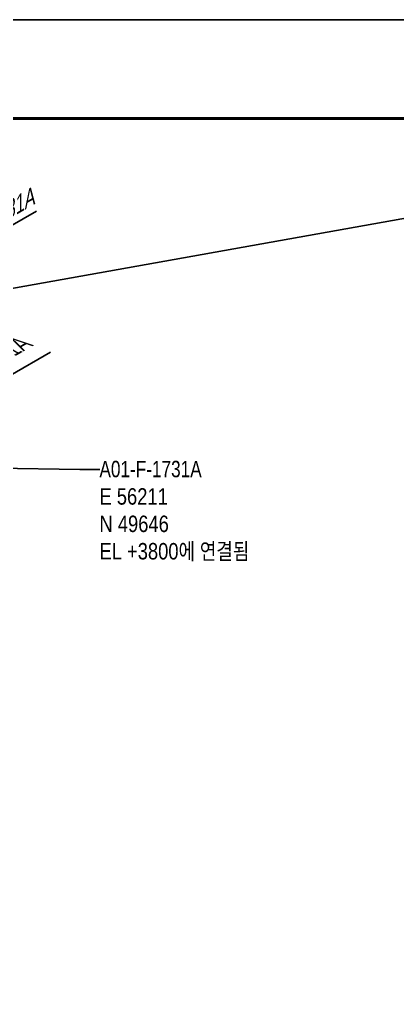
# Model space of a CAD drawing. Header units: millimetres. Extents: x 0 to 594, y 0 to 420.
# Drawn here: x 297.9 to 355.3, y 268.4 to 420 of the extents above; entities that cross this region are included whole.
import ezdxf
from ezdxf import colors
from ezdxf.entities.mleader import LeaderData, LeaderLine
from ezdxf.math import Vec2, Vec3

# ---------------------------------------------------------------- set-up
doc = ezdxf.new("R2010")
doc.units = ezdxf.units.MM
doc.header["$LTSCALE"] = 0.25
doc.linetypes.add('CENTER', pattern=[50.8, 31.75, -6.35, 6.35, -6.35])
for name, color, linetype in [('기기', 6, 'Continuous'), ('열 추적 선', 7, 'CENTER'), ('주석', 7, 'Continuous')]:
    doc.layers.add(name, color=color, linetype=linetype)
doc.styles.add('AdskIsoAnnotation', font='arial.ttf', dxfattribs={"width": 0.8, "height": 1})
doc.styles.add('AdskIsoMetric-30', font='arial.ttf', dxfattribs={"width": 0.8, "height": 2.5})
doc.styles.add('AdskIsoMetric30', font='arial.ttf', dxfattribs={"width": 0.8, "oblique": 30, "height": 2.5})
doc.styles.get("Standard").update_dxf_attribs({"font": 'arial.ttf'})

msp = doc.modelspace()

# ---------------------------------------------------------------- linework, layer by layer
msp.add_lwpolyline([(0, 0), (594, 0), (594, 420), (0, 420)], close=True)
at = {"const_width": 0.5}
msp.add_lwpolyline([(15, 15), (579, 15), (579, 405), (15, 405)], close=True, dxfattribs=at)
at = {"layer": '열 추적 선', "color": 1}
for p, q in [((274.3692, 375.884), (300.414, 390.9209)), ((274.3942, 353.1886), (302.5679, 369.4547))]:
    msp.add_line(p, q, dxfattribs=at)

# ---------------------------------------------------------------- texts
at = {"layer": '기기', "style": 'AdskIsoMetric-30', "oblique": 330, "width": 0.8}
msp.add_text('A01-F-1731A', height=2.5, rotation=30, dxfattribs=at).set_placement((285.6628, 362.1775))
at = {"layer": '기기', "insert": (292.424, 388.9258), "char_height": 2.5, "attachment_point": 5, "rotation": 30, "style": 'AdskIsoMetric30'}
msp.add_mtext('\\A1;A01-F-1731A', dxfattribs=at)
at = {"layer": '주석', "insert": (310, 337.6396), "char_height": 2.5, "attachment_point": 7, "style": 'AdskIsoAnnotation'}
msp.add_mtext('\\P{\\fGulim|b0|i0|c129|p50;A01-F-1731A\\P}E 56211\\PN 49646\\PEL +3800{\\fGulim|b0|i0|c129|p50;에 연결됨}', dxfattribs=at)

# ---------------------------------------------------------------- leaders
at = {"layer": '주석'}
ml = msp.add_multileader_mtext('Standard', dxfattribs=at)
ml.set_content('')
ml.set_leader_properties()
ml.build(insert=Vec2(0, 0))
ml.multileader.update_dxf_attribs({"dogleg_length": 3.0619, "arrow_head_size": 2.5})
ctx = ml.context
ctx.base_point, ctx.arrow_head_size = Vec3(375.0619, 392.5866), 2.5
notes = []
notes.append((ctx, [(0, (1, 1, 0), (372, 392.5866), (1, 0), 3.0619, [(0, [(272.6014, 374.8633)], 0, [])])]))
ctx.mtext, ml.multileader.dxf.content_type = None, 0
ml = msp.add_multileader_mtext('Standard', dxfattribs=at)
ml.set_content('')
ml.set_leader_properties()
ml.build(insert=Vec2(0, 0))
ml.multileader.update_dxf_attribs({"dogleg_length": 3.0619, "arrow_head_size": 2.5})
ctx = ml.context
ctx.base_point, ctx.arrow_head_size = Vec3(310.0619, 351.5866), 2.5
notes.append((ctx, [(0, (1, 1, 0), (307, 351.5866), (1, 0), 3.0619, [(0, [(272.6264, 352.168)], 0, [])])]))
ctx.mtext, ml.multileader.dxf.content_type = None, 0
for ctx, leaders in notes:
    for number, flags, end, landing, length, lines in leaders:
        leader = LeaderData()
        leader.index, (leader.has_last_leader_line, leader.has_dogleg_vector, leader.attachment_direction) = number, flags
        leader.last_leader_point, leader.dogleg_vector, leader.dogleg_length = Vec3(end), Vec3(landing), length
        for number, points, colour, breaks in lines:
            line = LeaderLine()
            line.index, line.vertices, line.color, line.breaks = number, Vec3.list(points), colors.encode_raw_color(colour), breaks
            leader.lines.append(line)
        ctx.leaders.append(leader)

doc.saveas('drawing.dxf')
